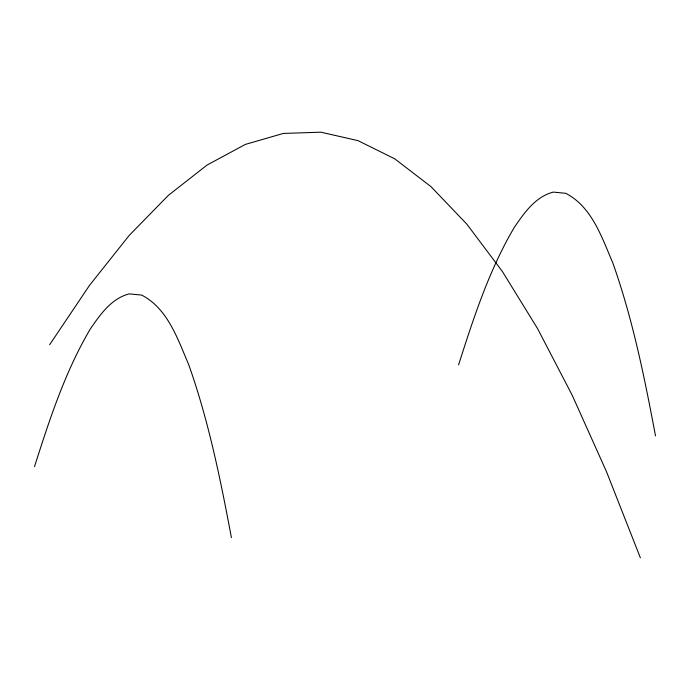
<?xml version="1.0" encoding="UTF-8"?>
<svg xmlns="http://www.w3.org/2000/svg" width="690" height="690" viewBox="0 0 690 690"><rect width="100%" height="100%" fill="white"/><g stroke="black" fill="none" stroke-linecap="round" stroke-linejoin="round"><path stroke-width="1.03" d="M34.5 466.656C49.551 419.529 64.989 371.927 90.235 329.096C100.197 314.614 111.194 298.572 129.194 293.88L141.64 295.079C167.912 308.637 177.718 339.204 188.698 364.605C208.604 420.736 220.455 479.265 231.417 537.674M458.583 364.872C473.633 317.754 489.072 270.152 514.326 227.321C524.279 212.839 535.276 196.797 553.277 192.096L565.722 193.304C591.994 206.862 601.801 237.42 612.78 262.83C632.687 318.961 644.538 377.49 655.5 435.899M49.628 344.741L89.597 285.255L129.168 235.471L168.326 195.399L207.078 165.039L245.424 144.383L283.366 133.429L320.893 132.187L358.015 140.648L394.74 158.821L431.052 186.697L466.957 224.285L502.449 271.575L537.545 328.578L572.226 395.284L606.501 471.693L640.372 557.813"/></g></svg>
